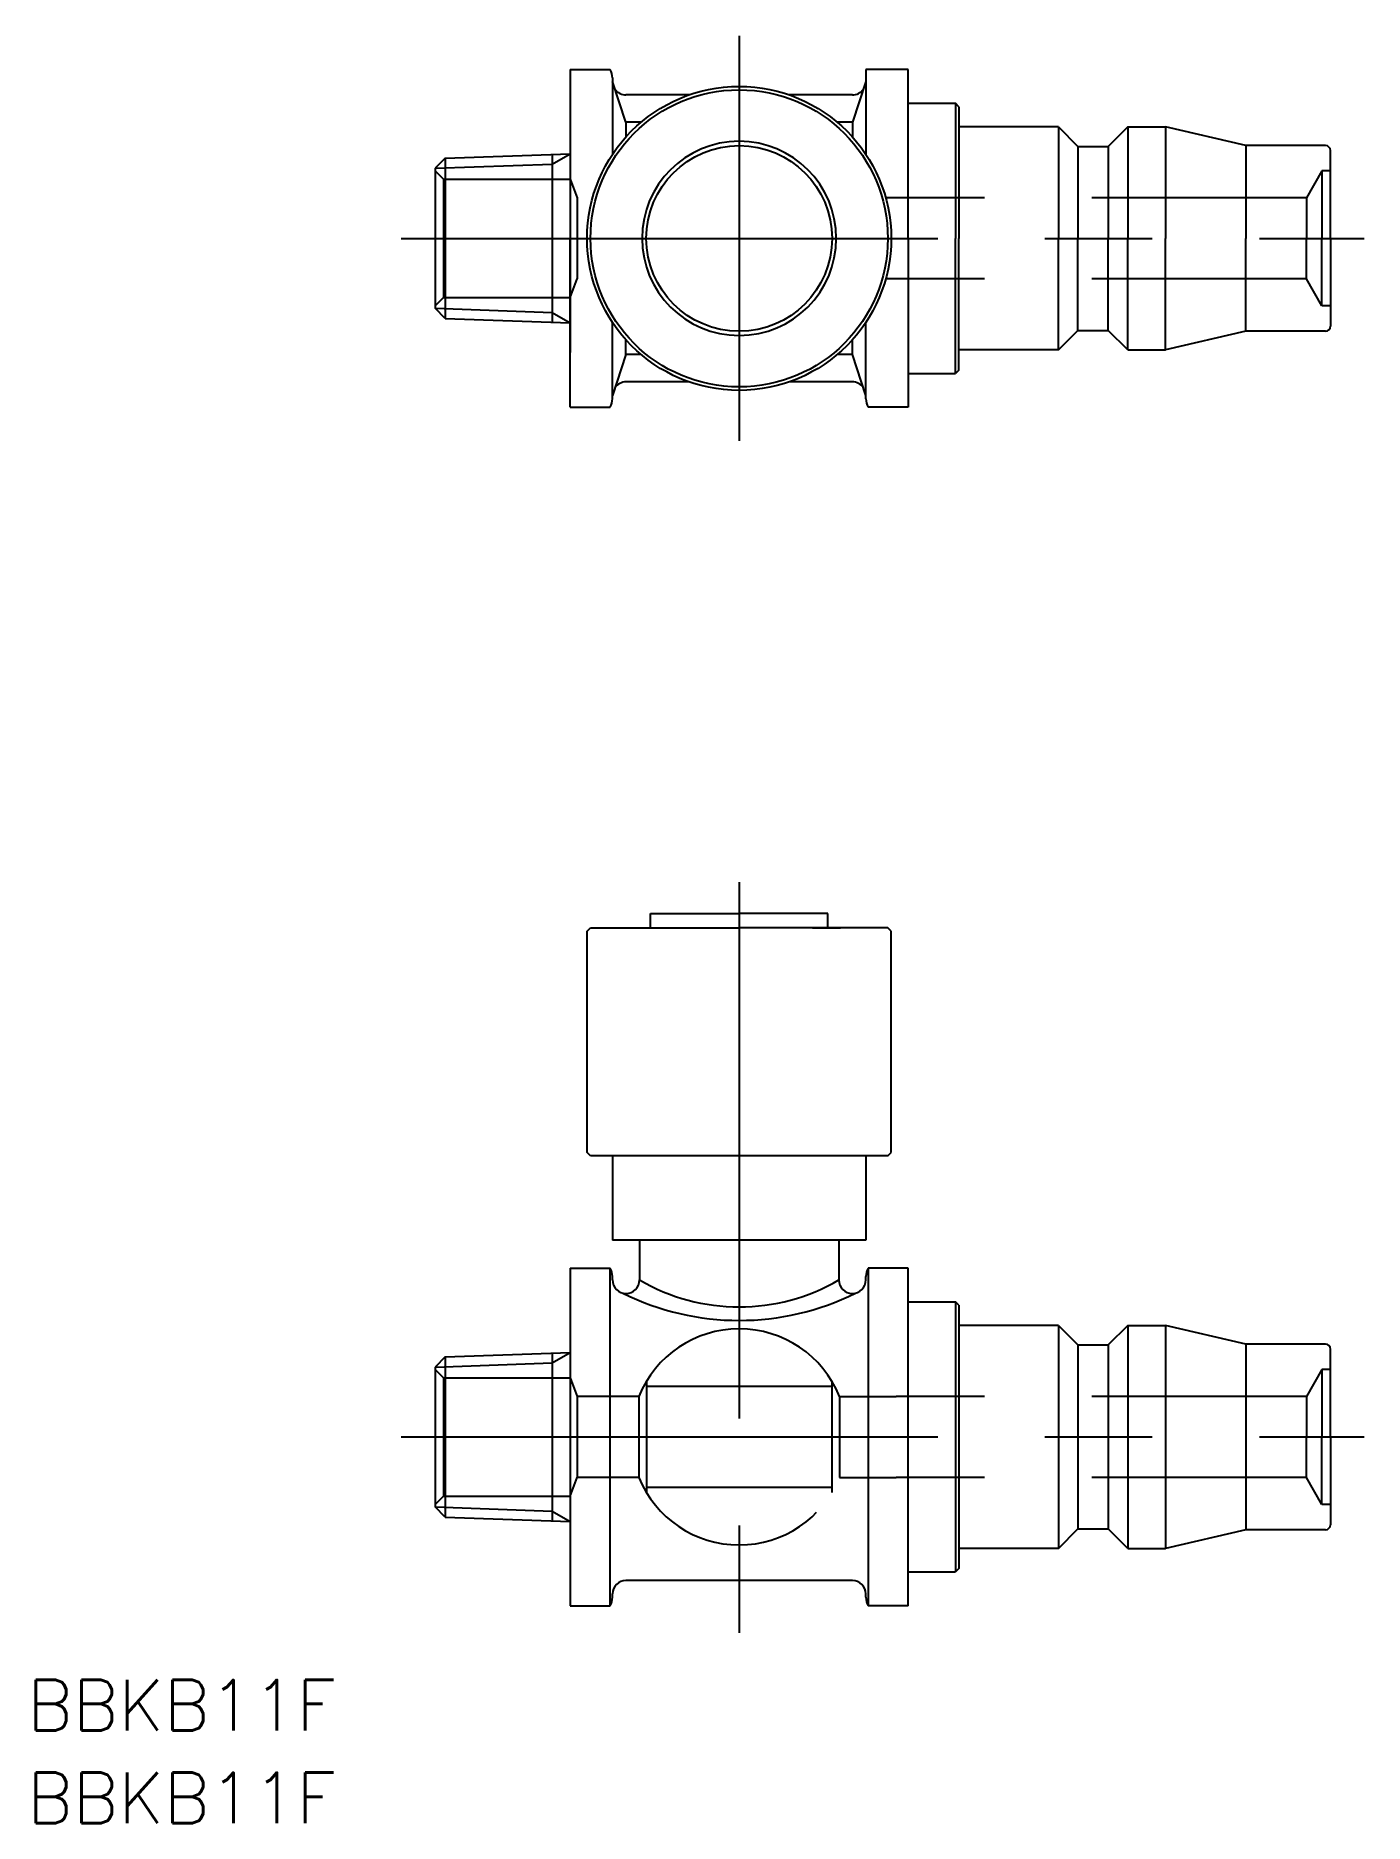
# Model space of a CAD drawing. Extents: x -24 to 55, y -23 to 83.
import ezdxf

# ---------------------------------------------------------------- set-up
doc = ezdxf.new("R2010")
doc.units = 0
doc.linetypes.add('CENTER', pattern=[50.8, 31.75, -6.35, 6.35, -6.35])
doc.linetypes.add('DASHED', pattern=[19.05, 12.7, -6.35])
doc.layers.get('0').update_dxf_attribs({"linetype": 'CONTINUOUS'})
doc.layers.add('CENTER', color=1, linetype='CENTER')
doc.styles.get("Standard").update_dxf_attribs({"font": 'txt.shx', "height": 3, "bigfont": 'bigfont.shx'})

msp = doc.modelspace()

# ---------------------------------------------------------------- linework, layer by layer
at = {"color": 7, "linetype": 'CONTINUOUS'}
for p, q in [((8, 80.99), (10.37, 80.99)), ((8, 80.99), (8, 70.99)), ((10.5, 80.49), (10.5, 80.29)), ((25.5, 80.99), (25.5, 75.97)), ((28, 80.99), (25.5, 80.99)), ((28, 70.99), (28, 80.99)), ((11.3, 77.87), (10.5, 80.29)), ((10.5, 80.29), (10.5, 75.97)), ((15.04, 79.49), (11.3, 79.49)), ((24.7, 79.49), (20.96, 79.49)), ((25.5, 80.29), (24.7, 77.87)), ((28, 78.99), (30.8, 78.99)), ((31, 78.79), (30.8, 78.99)), ((30.8, 78.99), (30.8, 70.99)), ((31, 78.79), (31, 70.99)), ((8, 77.74), (8, 64.24)), ((11.3, 77.87), (11.3, 77)), ((12.19, 77.87), (11.3, 77.87)), ((24.7, 77.87), (23.81, 77.87)), ((24.7, 77.87), (24.7, 77)), ((36.9, 77.59), (31, 77.59)), ((36.9, 77.59), (36.9, 70.99)), ((36.9, 77.59), (38.05, 76.44)), ((41, 77.59), (39.85, 76.44)), ((41, 77.59), (41, 70.99)), ((41, 77.59), (43.24, 77.59)), ((43.24, 77.59), (43.24, 70.99)), ((48, 76.49), (43.24, 77.59)), ((38.05, 76.44), (38.05, 70.99)), ((38.05, 76.44), (39.85, 76.44)), ((39.85, 76.44), (39.85, 70.99)), ((48, 76.49), (48, 70.99)), ((52.7, 76.49), (48, 76.49)), ((0.6, 75.74), (0, 75.14)), ((0.6, 75.74), (8, 76)), ((0.6, 75.74), (0.6, 66.25)), ((6.93, 75.96), (6.93, 66.02)), ((53, 70.99), (53, 76.19)), ((0, 75.14), (0, 66.85)), ((8, 60.99), (8, 70.99)), ((28, 70.99), (28, 60.99)), ((30.8, 62.99), (30.8, 70.99)), ((31, 63.19), (31, 70.99)), ((36.9, 64.39), (36.9, 70.99)), ((38.05, 65.54), (38.05, 70.99)), ((39.85, 65.54), (39.85, 70.99)), ((41, 64.39), (41, 70.99)), ((43.24, 64.39), (43.24, 70.99)), ((48, 65.49), (48, 70.99)), ((53, 70.99), (53, 65.79)), ((0.6, 66.25), (0, 66.85)), ((0.6, 66.25), (8, 65.99)), ((10.5, 61.69), (10.5, 66.02)), ((25.5, 61.69), (25.5, 66.02)), ((11.3, 64.12), (11.3, 64.98)), ((24.7, 64.12), (24.7, 64.98)), ((36.9, 64.39), (38.05, 65.54)), ((38.05, 65.54), (39.85, 65.54)), ((41, 64.39), (39.85, 65.54)), ((48, 65.49), (43.24, 64.39)), ((52.7, 65.49), (48, 65.49)), ((11.3, 64.12), (10.5, 61.69)), ((12.19, 64.12), (11.3, 64.12)), ((24.7, 64.12), (23.81, 64.12)), ((25.5, 61.69), (24.7, 64.12)), ((36.9, 64.39), (31, 64.39)), ((41, 64.39), (43.24, 64.39)), ((15.04, 62.49), (11.3, 62.49)), ((24.7, 62.49), (20.96, 62.49)), ((28, 62.99), (30.8, 62.99)), ((31, 63.19), (30.8, 62.99)), ((10.5, 61.49), (10.5, 61.69)), ((25.5, 61.49), (25.5, 61.69)), ((8, 60.99), (10.37, 60.99)), ((28, 60.99), (25.63, 60.99)), ((12.75, 30.15), (12.75, 31)), ((12.75, 31), (18, 31)), ((23.25, 31), (18, 31)), ((23.25, 30.15), (23.25, 31)), ((9, 29.95), (9.2, 30.15)), ((9, 16.85), (9, 29.95)), ((9.2, 30.15), (18, 30.15)), ((12, 30.15), (13.65, 30.15)), ((26.8, 30.15), (18, 30.15)), ((22.35, 30.15), (24, 30.15)), ((27, 29.95), (26.8, 30.15)), ((27, 16.85), (27, 29.95)), ((9.2, 16.65), (9, 16.85)), ((26.8, 16.65), (9.2, 16.65)), ((10.5, 16.65), (10.5, 11.65)), ((25.5, 16.65), (25.5, 11.65)), ((26.8, 16.65), (27, 16.85)), ((25.5, 11.65), (10.5, 11.65)), ((12.1, 11.65), (12.1, 9.3)), ((23.9, 11.65), (23.9, 9.3)), ((8, 10), (8, 6.7)), ((8, 10), (10.37, 10)), ((8, 10), (8, -10)), ((10.37, -10), (10.37, 10)), ((28, 10), (25.63, 10)), ((25.63, 10), (25.63, -10)), ((28, -10), (28, 10)), ((10.5, 9.3), (10.5, 9.5)), ((11.3, 8.5), (11.3, 8.5)), ((24.7, 8.5), (24.7, 8.5)), ((25.5, 9.3), (25.5, 9.5)), ((28, 8), (30.8, 8)), ((31, 7.8), (30.8, 8)), ((30.8, 8), (30.8, -8)), ((31, 7.8), (31, -7.8)), ((36.9, 6.6), (31, 6.6)), ((36.9, 6.6), (38.05, 5.45)), ((36.9, 6.6), (36.9, -6.6)), ((41, 6.6), (39.85, 5.45)), ((41, 6.6), (43.24, 6.6)), ((41, 6.6), (41, -6.6)), ((48, 5.5), (43.24, 6.6)), ((43.24, 6.6), (43.24, -6.6)), ((38.05, 5.45), (39.85, 5.45)), ((38.05, 5.45), (38.05, -5.45)), ((39.85, 5.45), (39.85, -5.45)), ((52.7, 5.5), (48, 5.5)), ((48, 5.5), (48, -5.5)), ((0.6, 4.75), (0, 4.14)), ((0.6, 4.75), (8, 5)), ((0.6, 4.75), (0.6, -4.75)), ((6.93, 4.97), (6.93, -4.97)), ((53, 0), (53, 5.2)), ((0, 4.14), (0, -4.14)), ((53, 0), (53, -5.2)), ((0.6, -4.75), (0, -4.14)), ((0.6, -4.75), (8, -5)), ((36.9, -6.6), (38.05, -5.45)), ((38.05, -5.45), (39.85, -5.45)), ((41, -6.6), (39.85, -5.45)), ((48, -5.5), (43.24, -6.6)), ((52.7, -5.5), (48, -5.5)), ((28, -8), (28, -7)), ((28, -8), (28, -7)), ((36.9, -6.6), (31, -6.6)), ((41, -6.6), (43.24, -6.6)), ((28, -8), (30.8, -8)), ((31, -7.8), (30.8, -8)), ((10.5, -9.5), (10.5, -9.3)), ((24.7, -8.5), (11.3, -8.5)), ((25.5, -9.5), (25.5, -9.3)), ((8, -10), (10.37, -10)), ((28, -10), (25.63, -10))]:
    msp.add_line(p, q, dxfattribs=at)
at = {"color": 3, "linetype": 'CONTINUOUS'}
for p, q in [((0, 75.14), (6.93, 75.38)), ((6.93, 75.38), (8, 76)), ((0, 66.85), (6.93, 66.61)), ((6.93, 66.61), (8, 65.99)), ((0, 4.14), (6.93, 4.39)), ((6.93, 4.39), (8, 5)), ((0, -4.14), (6.93, -4.39)), ((6.93, -4.39), (8, -5))]:
    msp.add_line(p, q, dxfattribs=at)
at = {"color": 3, "linetype": 'DASHED'}
for p, q in [((0.5, 74.49), (0, 74.99)), ((0.5, 74.49), (8, 74.49)), ((0.5, 74.49), (0.5, 67.49)), ((8, 74.49), (8, 67.49)), ((8, 74.49), (8.41, 73.39)), ((52.5, 74.99), (51.58, 73.39)), ((52.5, 74.99), (52.5, 70.99)), ((53, 74.99), (52.5, 74.99)), ((8.41, 73.39), (8.41, 68.59)), ((51.58, 73.39), (26.67, 73.39)), ((51.58, 73.39), (51.58, 70.99)), ((51.58, 68.59), (51.58, 70.99)), ((52.5, 66.99), (52.5, 70.99)), ((8, 67.49), (8.41, 68.59)), ((51.58, 68.59), (26.67, 68.59)), ((52.5, 66.99), (51.58, 68.59)), ((0.5, 67.49), (0, 66.99)), ((0.5, 67.49), (8, 67.49)), ((53, 66.99), (52.5, 66.99)), ((0.5, 3.5), (0, 4)), ((0.5, 3.5), (0.5, -3.5)), ((0.5, 3.5), (8, 3.5)), ((8, 3.5), (8, -3.5)), ((8, 3.5), (8.41, 2.4)), ((12.52, 3.3), (12.52, -3.3)), ((23.48, 3.3), (23.48, -3.3)), ((52.5, 4), (51.58, 2.4)), ((53, 4), (52.5, 4)), ((52.5, 4), (52.5, 0)), ((8.41, 2.4), (8.41, -2.4)), ((12.07, 2.4), (8.41, 2.4)), ((12.07, 2.4), (12.07, -2.4)), ((12.52, 3), (23.48, 3)), ((23.93, 2.4), (23.93, -2.4)), ((23.93, 2.4), (27.3, 2.4)), ((51.58, 2.4), (27.3, 2.4)), ((51.58, 2.4), (51.58, 0)), ((51.58, -2.4), (51.58, 0)), ((52.5, -4), (52.5, 0)), ((8, -3.5), (8.41, -2.4)), ((12.07, -2.4), (8.41, -2.4)), ((23.48, -3), (12.52, -3)), ((23.93, -2.4), (27.3, -2.4)), ((51.58, -2.4), (27.3, -2.4)), ((52.5, -4), (51.58, -2.4)), ((0.5, -3.5), (0, -4)), ((0.5, -3.5), (8, -3.5)), ((53, -4), (52.5, -4))]:
    msp.add_line(p, q, dxfattribs=at)
at = {"color": 7, "linetype": 'CONTINUOUS'}
for radius in [9, 8.8, 5.5]:
    msp.add_circle((18, 70.99), radius, dxfattribs=at)
for centre, radius, start, end in [((9.5, 80.49), 1, 0, 30), ((11.3, 80.29), 0.8, 216.4992, 270), ((24.7, 80.29), 0.8, 270, 323.5008), ((18, 70.99), 5.75, 0, 180), ((52.7, 76.19), 0.3, 0, 90), ((18, 70.99), 5.75, 180, 0), ((52.7, 65.79), 0.3, 270, 0), ((11.3, 61.69), 0.8, 90, 143.5008), ((24.7, 61.69), 0.8, 36.4992, 90), ((9.5, 61.49), 1, 330, 0), ((26.5, 61.49), 1, 180, 210), ((9.5, 9.5), 1, 0, 30), ((26.5, 9.5), 1, 150, 180), ((11.3, 9.3), 0.8, 180, 270), ((18, 22.32), 15.42, 243.4924, 296.5076), ((11.3, 9.3), 0.8, 270, 0), ((18, 19.38), 11.68, 239.6839, 300.3369), ((24.7, 9.3), 0.8, 180, 270), ((24.7, 9.3), 0.8, 270, 0), ((52.7, 5.2), 0.3, 0, 90), ((52.7, -5.2), 0.3, 270, 0), ((9.5, -9.5), 1, 330, 0), ((11.3, -9.3), 0.8, 90, 180), ((24.7, -9.3), 0.8, 0, 90), ((26.5, -9.5), 1, 180, 210)]:
    msp.add_arc(centre, radius, start, end, dxfattribs=at)
at = {"color": 3, "linetype": 'DASHED'}
for start, end in [(90, 157.9757), (22.0243, 90), (202.0243, 337.9757)]:
    msp.add_arc((18, 0), 6.4, start, end, dxfattribs=at)
at = {"layer": 'CENTER', "color": 1, "linetype": 'CENTER'}
for p, q in [((18, 82.99), (18, 58.99)), ((-2, 70.99), (55, 70.99)), ((18, 32.85), (18, -12)), ((-2, 0), (55, 0))]:
    msp.add_line(p, q, dxfattribs=at)

# ---------------------------------------------------------------- texts
at = {"color": 7, "linetype": 'CONTINUOUS'}
for p in [(-24.15, -17.39), (-24.15, -22.88)]:
    msp.add_text('BBKB11F', height=3, dxfattribs=at).set_placement(p)

doc.saveas('drawing.dxf')
